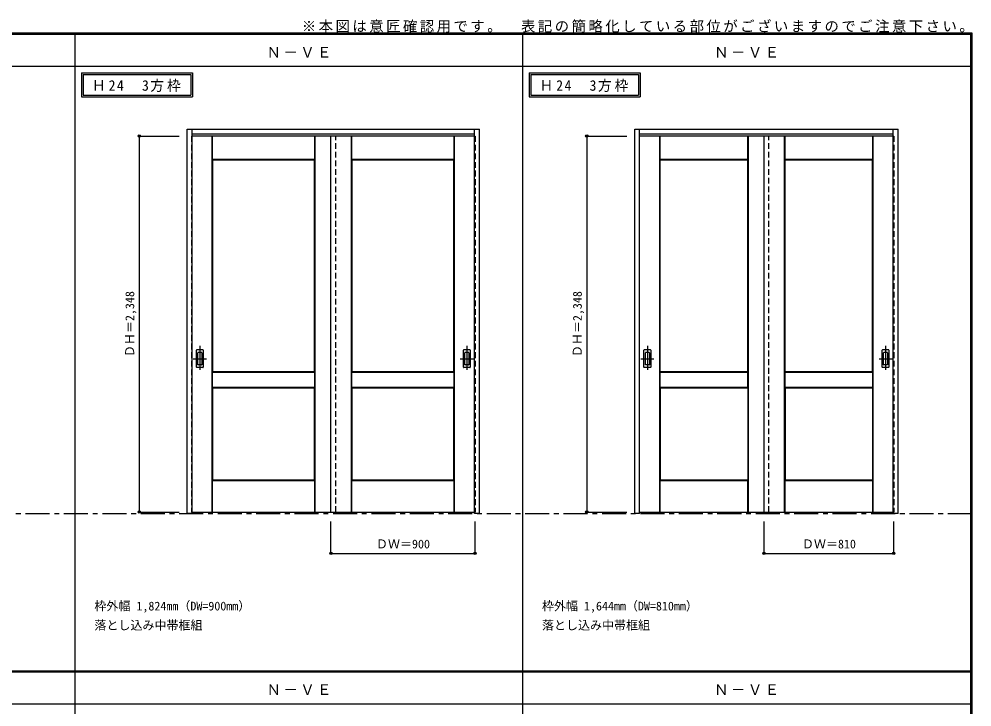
# Model space of a CAD drawing. Units: millimetres, scale not verified. Extents: x -6000 to 5700, y -4307 to 4260.
# Drawn here: x -250 to 5700, y -36 to 4260 of the extents above; entities that cross this region are included whole.
import ezdxf
from ezdxf.enums import TextEntityAlignment as Align

# ---------------------------------------------------------------- set-up
doc = ezdxf.new("R2010")
doc.units = ezdxf.units.MM
doc.header["$LTSCALE"] = 30
doc.header["$PDMODE"] = 32
doc.header["$PDSIZE"] = 15
doc.linetypes.add('CHAIN1', pattern=[8, 5, -1, 1, -1])
doc.linetypes.add('DASHED1', pattern=[1.8, 1.2, -0.6])
for name, color, linetype in [('0-1_通り芯', 4, 'CHAIN1'), ('0-2_扉', 4, 'DASHED1'), ('0-3_仕上げ', 7, 'Continuous'), ('0-4_枠', 3, 'Continuous'), ('0-6_引手', 3, 'Continuous'), ('0-A_文字', 7, 'Continuous'), ('0-B_寸法', 4, 'Continuous'), ('F-1_枠', 6, 'Continuous')]:
    doc.layers.add(name, color=color, linetype=linetype)
doc.styles.add('ＭＳ ゴシック', font='')
doc.styles.get('ＭＳ ゴシック').set_extended_font_data('MS Gothic')

msp = doc.modelspace()

# ---------------------------------------------------------------- linework, layer by layer
at = {"layer": '0-1_通り芯'}
for p, q in [((878, 2220), (878, 2058)), ((2546, 2220), (2546, 2058)), ((3673, 2220), (3673, 2058)), ((5161, 2220), (5161, 2058)), ((837, 2139), (919, 2139)), ((2505, 2139), (2587, 2139)), ((3632, 2139), (3714, 2139)), ((5120, 2139), (5202, 2139))]:
    msp.add_line(p, q, dxfattribs=at)
at = {"layer": '0-1_通り芯', "color": 7}
msp.add_line((-5490, 1173), (5690, 1173), dxfattribs=at)
at = {"layer": '0-2_扉'}
for p, q in [((827, 3529.5), (827, 1181.5)), ((830, 3529.5), (827, 3529.5)), ((1727, 1181.5), (1727, 3529.5)), ((2594, 3529.5), (2597, 3529.5)), ((2597, 3529.5), (2597, 1181.5)), ((3622, 3529.5), (3622, 1181.5)), ((3625, 3529.5), (3622, 3529.5)), ((4432, 1181.5), (4432, 3529.5)), ((5209, 3529.5), (5212, 3529.5)), ((5212, 3529.5), (5212, 1181.5)), ((827, 1181.5), (830, 1181.5)), ((2597, 1181.5), (2594, 1181.5)), ((3622, 1181.5), (3625, 1181.5)), ((5212, 1181.5), (5209, 1181.5))]:
    msp.add_line(p, q, dxfattribs=at)
at = {"layer": '0-2_扉', "color": 3, "linetype": 'Continuous'}
for p, q in [((2594, 3529.5), (830, 3529.5)), ((1697, 1181.5), (1697, 3529.5)), ((5209, 3529.5), (3625, 3529.5)), ((4402, 1181.5), (4402, 3529.5)), ((830, 1181.5), (2594, 1181.5)), ((3625, 1181.5), (5209, 1181.5))]:
    msp.add_line(p, q, dxfattribs=at)
at = {"layer": '0-3_仕上げ'}
for p, q in [((955, 1181.5), (955, 3529.5)), ((956.5, 3382), (956.5, 3529.5)), ((958, 3383.5), (958, 3529.5)), ((1596, 3383.5), (1596, 3529.5)), ((1597.5, 3382), (1597.5, 3529.5)), ((1599, 1181.5), (1599, 3529.5)), ((1825, 1181.5), (1825, 3529.5)), ((1826.5, 3382), (1826.5, 3529.5)), ((1828, 3383.5), (1828, 3529.5)), ((2466, 3383.5), (2466, 3529.5)), ((2467.5, 3382), (2467.5, 3529.5)), ((2469, 1181.5), (2469, 3529.5)), ((3750, 1181.5), (3750, 3529.5)), ((3751.5, 3382), (3751.5, 3529.5)), ((3753, 3383.5), (3753, 3529.5)), ((4301, 3383.5), (4301, 3529.5)), ((4302.5, 3382), (4302.5, 3529.5)), ((4304, 1181.5), (4304, 3529.5)), ((4530, 1181.5), (4530, 3529.5)), ((4531.5, 3382), (4531.5, 3529.5)), ((4533, 3383.5), (4533, 3529.5)), ((5081, 3383.5), (5081, 3529.5)), ((5082.5, 3382), (5082.5, 3529.5)), ((5084, 1181.5), (5084, 3529.5)), ((958, 3383.5), (956.5, 3382)), ((959, 3379.5), (956.5, 3382)), ((1596, 3383.5), (958, 3383.5)), ((1597.5, 3382), (1595, 3379.5)), ((1596, 3383.5), (1597.5, 3382)), ((1828, 3383.5), (1826.5, 3382)), ((1829, 3379.5), (1826.5, 3382)), ((2466, 3383.5), (1828, 3383.5)), ((2467.5, 3382), (2465, 3379.5)), ((2466, 3383.5), (2467.5, 3382)), ((3754, 3379.5), (3751.5, 3382)), ((4534, 3379.5), (4531.5, 3382)), ((956.5, 1959), (956.5, 2054)), ((1596, 2052.5), (958, 2052.5)), ((958, 1960.5), (958, 2052.5)), ((1595, 2056.5), (1597.5, 2054)), ((1596, 2052.5), (1597.5, 2054)), ((1596, 1960.5), (1596, 2052.5)), ((1826.5, 1959), (1826.5, 2054)), ((2466, 2052.5), (1828, 2052.5)), ((1828, 1960.5), (1828, 2052.5)), ((2465, 2056.5), (2467.5, 2054)), ((2466, 2052.5), (2467.5, 2054)), ((2466, 1960.5), (2466, 2052.5)), ((3751.5, 1959), (3751.5, 2054)), ((3753, 1960.5), (3753, 2052.5)), ((4301, 2052.5), (3753, 2052.5)), ((4300, 2056.5), (4302.5, 2054)), ((4301, 2052.5), (4302.5, 2054)), ((4301, 1960.5), (4301, 2052.5)), ((4302.5, 1959), (4302.5, 2054)), ((4531.5, 1959), (4531.5, 2054)), ((4533, 1960.5), (4533, 2052.5)), ((5081, 2052.5), (4533, 2052.5)), ((5080, 2056.5), (5082.5, 2054)), ((5081, 2052.5), (5082.5, 2054)), ((5081, 1960.5), (5081, 2052.5)), ((5082.5, 1959), (5082.5, 2054)), ((958, 1960.5), (956.5, 1959)), ((959, 1956.5), (956.5, 1959)), ((958, 1960.5), (1596, 1960.5)), ((1597.5, 1959), (1595, 1956.5)), ((1828, 1960.5), (1826.5, 1959)), ((1829, 1956.5), (1826.5, 1959)), ((1828, 1960.5), (2466, 1960.5)), ((2467.5, 1959), (2465, 1956.5)), ((3753, 1960.5), (3751.5, 1959)), ((3754, 1956.5), (3751.5, 1959)), ((3753, 1960.5), (4301, 1960.5)), ((4533, 1960.5), (4531.5, 1959)), ((4534, 1956.5), (4531.5, 1959)), ((4533, 1960.5), (5081, 1960.5)), ((956.5, 1181.5), (956.5, 1379)), ((958, 1181.5), (958, 1377.5)), ((1596, 1377.5), (958, 1377.5)), ((1595, 1381.5), (1597.5, 1379)), ((1596, 1377.5), (1597.5, 1379)), ((1596, 1181.5), (1596, 1377.5)), ((1597.5, 1181.5), (1597.5, 1379)), ((1826.5, 1181.5), (1826.5, 1379)), ((1828, 1181.5), (1828, 1377.5)), ((2466, 1377.5), (1828, 1377.5)), ((2465, 1381.5), (2467.5, 1379)), ((2466, 1377.5), (2467.5, 1379)), ((2466, 1181.5), (2466, 1377.5)), ((2467.5, 1181.5), (2467.5, 1379)), ((3751.5, 1181.5), (3751.5, 1379)), ((3753, 1181.5), (3753, 1377.5)), ((4301, 1377.5), (3753, 1377.5)), ((4300, 1381.5), (4302.5, 1379)), ((4301, 1377.5), (4302.5, 1379)), ((4301, 1181.5), (4301, 1377.5)), ((4302.5, 1181.5), (4302.5, 1379)), ((4531.5, 1181.5), (4531.5, 1379)), ((4533, 1181.5), (4533, 1377.5)), ((5081, 1377.5), (4533, 1377.5)), ((5080, 1381.5), (5082.5, 1379)), ((5081, 1377.5), (5082.5, 1379)), ((5081, 1181.5), (5081, 1377.5)), ((5082.5, 1181.5), (5082.5, 1379))]:
    msp.add_line(p, q, dxfattribs=at)
at = {"layer": '0-3_仕上げ', "color": 3}
for p, q in [((1595, 3379.5), (959, 3379.5)), ((959, 2056.5), (959, 3379.5)), ((1595, 2056.5), (1595, 3379.5)), ((2465, 3379.5), (1829, 3379.5)), ((1829, 2056.5), (1829, 3379.5)), ((2465, 2056.5), (2465, 3379.5)), ((3754, 2056.5), (3754, 3379.5)), ((4300, 3379.5), (3754, 3379.5)), ((4300, 2056.5), (4300, 3379.5)), ((4534, 2056.5), (4534, 3379.5)), ((5080, 3379.5), (4534, 3379.5)), ((5080, 2056.5), (5080, 3379.5)), ((1595, 2056.5), (959, 2056.5)), ((2465, 2056.5), (1829, 2056.5)), ((4300, 2056.5), (3754, 2056.5)), ((5080, 2056.5), (4534, 2056.5)), ((959, 1381.5), (959, 1956.5)), ((959, 1956.5), (1595, 1956.5)), ((1595, 1381.5), (1595, 1956.5)), ((1829, 1381.5), (1829, 1956.5)), ((1829, 1956.5), (2465, 1956.5)), ((2465, 1381.5), (2465, 1956.5)), ((3754, 1956.5), (3754, 1381.5)), ((4534, 1956.5), (4534, 1381.5)), ((1595, 1381.5), (959, 1381.5)), ((2465, 1381.5), (1829, 1381.5)), ((4300, 1381.5), (3754, 1381.5)), ((5080, 1381.5), (4534, 1381.5))]:
    msp.add_line(p, q, dxfattribs=at)
at = {"layer": '0-3_仕上げ'}
for points in [[(4301, 3383.5), (3753, 3383.5), (3751.5, 3382)], [(4301, 3383.5), (4302.5, 3382), (4300, 3379.5)], [(5081, 3383.5), (4533, 3383.5), (4531.5, 3382)], [(5081, 3383.5), (5082.5, 3382), (5080, 3379.5)], [(958, 2052.5), (956.5, 2054), (959, 2056.5)], [(1596, 1960.5), (1597.5, 1959), (1597.5, 2054)], [(1828, 2052.5), (1826.5, 2054), (1829, 2056.5)], [(2466, 1960.5), (2467.5, 1959), (2467.5, 2054)], [(3753, 2052.5), (3751.5, 2054), (3754, 2056.5)], [(4533, 2052.5), (4531.5, 2054), (4534, 2056.5)], [(4301, 1960.5), (4302.5, 1959), (4300, 1956.5)], [(5081, 1960.5), (5082.5, 1959), (5080, 1956.5)], [(958, 1377.5), (956.5, 1379), (959, 1381.5)], [(1828, 1377.5), (1826.5, 1379), (1829, 1381.5)], [(3753, 1377.5), (3751.5, 1379), (3754, 1381.5)], [(4533, 1377.5), (4531.5, 1379), (4534, 1381.5)]]:
    msp.add_lwpolyline(points, dxfattribs=at)
at = {"layer": '0-3_仕上げ', "color": 3}
for points in [[(3754, 1956.5), (4300, 1956.5), (4300, 1381.5)], [(4534, 1956.5), (5080, 1956.5), (5080, 1381.5)]]:
    msp.add_lwpolyline(points, dxfattribs=at)
at = {"layer": '0-4_枠'}
for p, q in [((800, 1173), (800, 3573)), ((800, 3573), (2624, 3573)), ((830, 1173), (830, 3573)), ((2594, 1182.04), (2594, 3573)), ((2624, 1173), (2624, 3573)), ((3595, 1173), (3595, 3573)), ((3595, 3573), (5239, 3573)), ((3625, 1173), (3625, 3573)), ((5209, 1182.04), (5209, 3573)), ((5239, 1173), (5239, 3573)), ((830, 3543), (2594, 3543)), ((3625, 3543), (5209, 3543)), ((830, 1173), (800, 1173)), ((2594, 1181.7), (2594, 1182.04)), ((3625, 1173), (3595, 1173)), ((5209, 1181.7), (5209, 1182.04))]:
    msp.add_line(p, q, dxfattribs=at)
for points in [[(2624, 1173), (2594, 1173), (2594, 1181.7)], [(5239, 1173), (5209, 1173), (5209, 1181.7)]]:
    msp.add_lwpolyline(points, dxfattribs=at)
at = {"layer": '0-6_引手'}
for p, q in [((857, 2085.5), (857, 2192.5)), ((897.5, 2194), (858.5, 2194)), ((899, 2192.5), (899, 2085.5)), ((2525, 2085.5), (2525, 2192.5)), ((2565.5, 2194), (2526.5, 2194)), ((2567, 2192.5), (2567, 2085.5)), ((3652, 2085.5), (3652, 2192.5)), ((3692.5, 2194), (3653.5, 2194)), ((3694, 2192.5), (3694, 2085.5)), ((5140, 2085.5), (5140, 2192.5)), ((5180.5, 2194), (5141.5, 2194)), ((5182, 2192.5), (5182, 2085.5)), ((897.5, 2084), (858.5, 2084)), ((2565.5, 2084), (2526.5, 2084)), ((3692.5, 2084), (3653.5, 2084)), ((5180.5, 2084), (5141.5, 2084))]:
    msp.add_line(p, q, dxfattribs=at)
at = {"layer": '0-6_引手', "color": 7}
for p, q in [((865.5, 2101.5), (865.5, 2176.5)), ((889, 2178), (867, 2178)), ((890.5, 2176.5), (890.5, 2101.5)), ((2533.5, 2101.5), (2533.5, 2176.5)), ((2557, 2178), (2535, 2178)), ((2558.5, 2176.5), (2558.5, 2101.5)), ((3660.5, 2101.5), (3660.5, 2176.5)), ((3684, 2178), (3662, 2178)), ((3685.5, 2176.5), (3685.5, 2101.5)), ((5148.5, 2101.5), (5148.5, 2176.5)), ((5172, 2178), (5150, 2178)), ((5173.5, 2176.5), (5173.5, 2101.5)), ((889, 2100), (867, 2100)), ((2557, 2100), (2535, 2100)), ((3684, 2100), (3662, 2100)), ((5172, 2100), (5150, 2100))]:
    msp.add_line(p, q, dxfattribs=at)
at = {"layer": '0-6_引手'}
for centre, start, end in [((858.5, 2192.5), 90, 180), ((897.5, 2192.5), 0, 90), ((2526.5, 2192.5), 90, 180), ((2565.5, 2192.5), 0, 90), ((3653.5, 2192.5), 90, 180), ((3692.5, 2192.5), 0, 90), ((5141.5, 2192.5), 90, 180), ((5180.5, 2192.5), 0, 90), ((858.5, 2085.5), 180, 270), ((897.5, 2085.5), 270, 0), ((2526.5, 2085.5), 180, 270), ((2565.5, 2085.5), 270, 0), ((3653.5, 2085.5), 180, 270), ((3692.5, 2085.5), 270, 0), ((5141.5, 2085.5), 180, 270), ((5180.5, 2085.5), 270, 0)]:
    msp.add_arc(centre, 1.5, start, end, dxfattribs=at)
at = {"layer": '0-6_引手', "color": 7}
for centre, start, end in [((867, 2176.5), 90, 180), ((889, 2176.5), 0, 90), ((2535, 2176.5), 90, 180), ((2557, 2176.5), 0, 90), ((3662, 2176.5), 90, 180), ((3684, 2176.5), 0, 90), ((5150, 2176.5), 90, 180), ((5172, 2176.5), 0, 90), ((867, 2101.5), 180, 270), ((889, 2101.5), 270, 0), ((2535, 2101.5), 180, 270), ((2557, 2101.5), 270, 0), ((3662, 2101.5), 180, 270), ((3684, 2101.5), 270, 0), ((5150, 2101.5), 180, 270), ((5172, 2101.5), 270, 0)]:
    msp.add_arc(centre, 1.5, start, end, dxfattribs=at)
at = {"layer": '0-A_文字'}
for p, q in [((140, 3925), (140, 3775)), ((150, 3915), (150, 3785)), ((150, 3915), (822.62, 3915)), ((822.62, 3915), (822.62, 3785)), ((2935, 3925), (2935, 3775)), ((2945, 3915), (2945, 3785)), ((2945, 3915), (3617.62, 3915)), ((3617.62, 3915), (3617.62, 3785)), ((140, 3775), (832.62, 3775)), ((150, 3785), (822.62, 3785)), ((2935, 3775), (3627.62, 3775)), ((2945, 3785), (3617.62, 3785))]:
    msp.add_line(p, q, dxfattribs=at)
for points in [[(140, 3925), (832.62, 3925), (832.62, 3775)], [(2935, 3925), (3627.62, 3925), (3627.62, 3775)]]:
    msp.add_lwpolyline(points, dxfattribs=at)
at = {"layer": '0-B_寸法'}
for p, q in [((500, 3529.5), (750, 3529.5)), ((500, 3529.5), (500, 1181.5)), ((3295, 3529.5), (3545, 3529.5)), ((3295, 3529.5), (3295, 1181.5)), ((500, 1181.5), (750, 1181.5)), ((3295, 1181.5), (3545, 1181.5)), ((1697, 923), (1697, 1123)), ((2597, 923), (2597, 1123)), ((4402, 923), (4402, 1123)), ((5212, 923), (5212, 1123)), ((1697, 923), (2597, 923)), ((4402, 923), (5212, 923))]:
    msp.add_line(p, q, dxfattribs=at)
at = {"layer": '0-B_寸法', "color": 7}
for p in [(500, 3529.5), (3295, 3529.5), (500, 1181.5), (3295, 1181.5), (1697, 923), (2597, 923), (4402, 923), (5212, 923)]:
    msp.add_point(p, dxfattribs=at)
at = {"layer": 'F-1_枠'}
for p, q in [((-6000, 4175), (5700, 4175)), ((-6000, 4170), (5700, 4170)), ((100, -3790), (100, 4175)), ((2895, -3790), (2895, 4175)), ((5690, 4175), (5690, -4205)), ((5695, 4175), (5695, -4205)), ((5700, 4175), (5700, -4205)), ((-6000, 4165), (5700, 4165)), ((-6000, 3965), (5700, 3965)), ((-6000, 190.5), (5700, 190.5)), ((-6000, 187.5), (5700, 187.5)), ((-6000, 184.5), (5700, 184.5)), ((-6000, -15.5), (5700, -15.5))]:
    msp.add_line(p, q, dxfattribs=at)

# ---------------------------------------------------------------- texts
at = {"layer": '0-A_文字', "style": 'ＭＳ ゴシック'}
for s, p in [('枠外幅 1,824mm（DW=900mm）', (220, 550.5)), ('枠外幅 1,644mm（DW=810mm）', (3015, 550.5)), ('落とし込み中帯框組', (220, 430.5)), ('落とし込み中帯框組', (3015, 430.5))]:
    msp.add_text(s, height=54.99, dxfattribs=at).set_placement(p, align=Align.BOTTOM_LEFT)
at = {"layer": '0-A_文字', "char_height": 65.98, "attachment_point": 7, "style": 'ＭＳ ゴシック'}
for s, insert in [('\\T1.17;※本図は意匠確認用です。\u3000表記の簡略化している部位がございますのでご注意下さい。', (1515, 4175)), ('\\T1.17;Ｎ－ＶＥ', (1295, 4020)), ('\\T1.17;Ｎ－ＶＥ', (4090, 4020)), ('\\T1.22;\\W0.95;Ｈ24\u30003方枠', (204.66, 3805)), ('\\T1.22;\\W0.95;Ｈ24\u30003方枠', (2999.66, 3805)), ('\\T1.17;Ｎ－ＶＥ', (1295, 39.5)), ('\\T1.17;Ｎ－ＶＥ', (4090, 39.5))]:
    msp.add_mtext(s, dxfattribs=dict(at, insert=insert))
at = {"layer": '0-B_寸法', "color": 7, "style": 'ＭＳ ゴシック'}
for p in [(485, 2149.25), (3280, 2149.25)]:
    msp.add_text('ＤＨ＝2,348', height=54.99, rotation=90, dxfattribs=at).set_placement(p, align=Align.BOTTOM_LEFT)
for s, p in [('ＤＷ＝900', (1978.25, 938)), ('ＤＷ＝810', (4638.25, 938))]:
    msp.add_text(s, height=54.99, dxfattribs=at).set_placement(p, align=Align.BOTTOM_LEFT)

doc.saveas('drawing.dxf')
